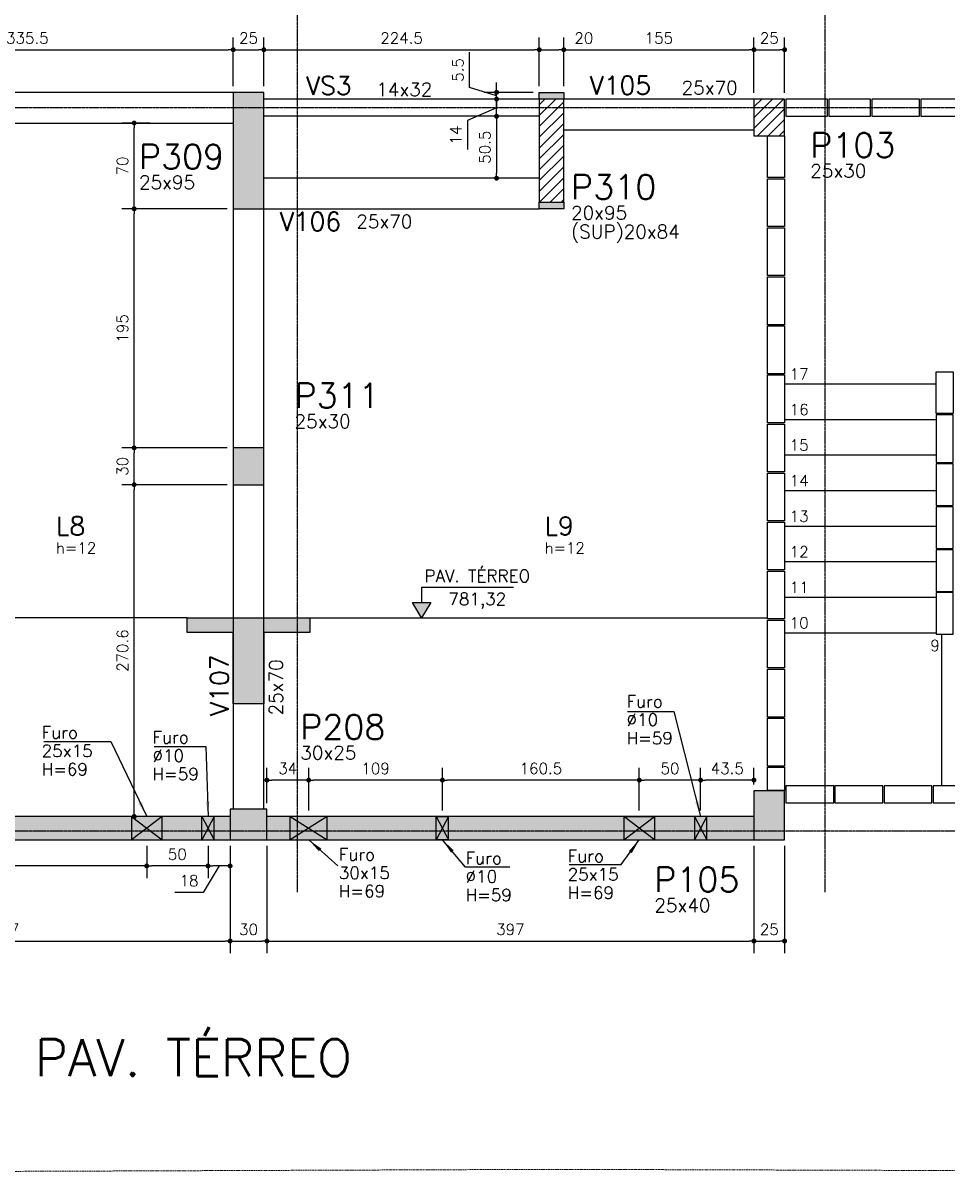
# Model space of a CAD drawing. Extents: x -39962 to 8542, y 35336 to 43602.
# Drawn here: x 1005 to 1758, y 35407 to 36344 of the extents above; entities that cross this region are included whole.
import ezdxf
from ezdxf.enums import TextEntityAlignment as Align

# ---------------------------------------------------------------- set-up
doc = ezdxf.new("R2010")
doc.units = 0
doc.linetypes.add('AXES', pattern=[0.54, 0.3, -0.08, 0.08, -0.08])
doc.linetypes.add('Double dash', pattern=[55, 20, -5, 10, -5, 10, -5])
doc.layers.get('0').update_dxf_attribs({"linetype": 'CONTINUOUS'})
doc.layers.get('Defpoints').update_dxf_attribs({"linetype": 'CONTINUOUS'})
for name, color, linetype in [('241', 2, 'CONTINUOUS'), ('41', 2, 'CONTINUOUS'), ('COTA', 1, 'CONTINUOUS'), ('EIXOS', 1, 'AXES'), ('H2', 252, 'CONTINUOUS'), ('H3', 253, 'CONTINUOUS'), ('H5', 1, 'CONTINUOUS'), ('H7', 1, 'CONTINUOUS'), ('L-D', 2, 'CONTINUOUS'), ('L-N', 4, 'CONTINUOUS'), ('LINHA_FINA', 1, 'CONTINUOUS'), ('LINHA_NIVEL', 210, 'CONTINUOUS'), ('P-D', 2, 'CONTINUOUS'), ('P-M', 5, 'CONTINUOUS'), ('PENA_1', 1, 'CONTINUOUS'), ('PENA_3', 3, 'CONTINUOUS'), ('PIL-N', 4, 'CONTINUOUS'), ('SEC-SOL', 1, 'CONTINUOUS'), ('T1', 2, 'CONTINUOUS'), ('T4', 6, 'CONTINUOUS'), ('TEXTO', 3, 'CONTINUOUS'), ('VIG-D', 2, 'CONTINUOUS'), ('VIG-N', 4, 'CONTINUOUS'), ('VIGA', 3, 'CONTINUOUS')]:
    doc.layers.add(name, color=color, linetype=linetype)
doc.layers.add('TLV-DVI-___-CNT', color=7, linetype='Double dash', lineweight=9)
doc.styles.add('COTA', font='romans.shx')
doc.styles.get("Standard").update_dxf_attribs({"font": 'ROMANS.SHX'})
doc.styles.add('TEXTO', font='romans.shx', dxfattribs={"height": 10})
doc.styles.add('Texto1', font='romans.shx', dxfattribs={"height": 9})
doc.styles.add('Texto4', font='romans.shx', dxfattribs={"height": 30})
doc.dimstyles.new('forma', dxfattribs={"dimscale": 5, "dimtxt": 1.8, "dimasz": 0.8, "dimexe": 2, "dimexo": 1, "dimgap": 1, "dimtad": 1, "dimdec": 1, "dimzin": 9, "dimdsep": 46, "dimtxsty": 'COTA', "dimblk1": 'DOT', "dimblk2": 'DOT', "dimsah": 1, "dimcen": 0, "dimdle": 1, "dimclrd": 256, "dimclre": 256, "dimclrt": 2, "dimadec": 0, "dimazin": 0, "dimtfac": 1, "dimtdec": 0, "dimtmove": 0, "dimatfit": 3, "dimfxl": 1, "dimtolj": 1, "dimtzin": 0, "dimarcsym": 0})
pattern_1 = [(45, (0, 0), (-4.4194174, 4.4194174), [])]

# ---------------------------------------------------------------- blocks, each defined once
blk = doc.blocks.new('Family - ___-2103959-PLANTA INFERIOR 2')
at = {"layer": 'TLV-DVI-___-CNT', "color": 1, "true_color": 0xff0000}
for p, q in [((-42134.3, -10144.7), (-36284.6, -10122.8)), ((-36284.6, -10122.8), (-34522.1, -10128.2)), ((-34522.1, -10128.2), (-32076.9, -10135.7))]:
    blk.add_line(p, q, dxfattribs=at)
blk = doc.blocks.new('A$C8a1ee3b4')
at = {"layer": 'TLV-DVI-___-CNT', "color": 1, "true_color": 0xff0000, "xscale": 0.1, "yscale": 0.1, "zscale": 0.1}
blk.add_blockref('Family - ___-2103959-PLANTA INFERIOR 2', (4865.23, 1037.14), dxfattribs=at)
blk = doc.blocks.new('_Dot')
at = {"color": 0, "linetype": 'ByBlock', "lineweight": -2}
blk.add_line((-0.5, 0), (-1, 0), dxfattribs=at)
at = {"color": 0, "linetype": 'ByBlock', "const_width": 0.5}
blk.add_lwpolyline([(-0.25, 0, 1), (0.25, 0, 1)], format="xyb", close=True, dxfattribs=at)
blk = doc.blocks.new('*D63')
at = {"layer": 'COTA', "lineweight": -2, "transparency": 16777216}
for p, q in [((1171.01, 35967.09), (1085.29, 35967.09)), ((1095.29, 35700.47), (1095.29, 35963.09)), ((1128.92, 35696.47), (1085.29, 35696.47))]:
    blk.add_line(p, q, dxfattribs=at)
at = {"layer": 'Defpoints', "color": 0, "transparency": 16777216}
for p in [(1095.29, 35967.09), (1176.01, 35967.09), (1133.92, 35696.47)]:
    blk.add_point(p, dxfattribs=at)
at = {"layer": 'COTA', "lineweight": -2, "transparency": 16777216, "xscale": 4, "yscale": 4, "zscale": 4}
for p, rotation in [((1095.29, 35967.09), 90), ((1095.29, 35696.47), 270)]:
    blk.add_blockref('_Dot', p, dxfattribs=dict(at, rotation=rotation))
at = {"layer": 'COTA', "color": 2, "transparency": 16777216, "insert": (1085.79, 35831.78), "char_height": 9, "attachment_point": 5, "rotation": 90, "style": 'COTA'}
blk.add_mtext('\\A1;270.6 ', dxfattribs=at)
blk = doc.blocks.new('*D64')
at = {"layer": 'COTA', "lineweight": -2, "transparency": 16777216}
for p, q in [((1171.01, 35997.09), (1085.29, 35997.09)), ((1095.29, 35971.09), (1095.29, 35993.09)), ((1171.01, 35967.09), (1085.29, 35967.09))]:
    blk.add_line(p, q, dxfattribs=at)
at = {"layer": 'Defpoints', "color": 0, "transparency": 16777216}
for p in [(1095.29, 35997.09), (1176.01, 35997.09), (1176.01, 35967.09)]:
    blk.add_point(p, dxfattribs=at)
at = {"layer": 'COTA', "lineweight": -2, "transparency": 16777216, "xscale": 4, "yscale": 4, "zscale": 4}
for p, rotation in [((1095.29, 35997.09), 90), ((1095.29, 35967.09), 270)]:
    blk.add_blockref('_Dot', p, dxfattribs=dict(at, rotation=rotation))
at = {"layer": 'COTA', "color": 2, "transparency": 16777216, "insert": (1085.79, 35982.09), "char_height": 9, "attachment_point": 5, "rotation": 90, "style": 'COTA'}
blk.add_mtext('\\A1;30 ', dxfattribs=at)
blk = doc.blocks.new('*D65')
at = {"layer": 'COTA', "lineweight": -2, "transparency": 16777216}
for p, q in [((1171.01, 36192.09), (1085.29, 36192.09)), ((1095.29, 36001.09), (1095.29, 36188.09)), ((1171.01, 35997.09), (1085.29, 35997.09))]:
    blk.add_line(p, q, dxfattribs=at)
at = {"layer": 'Defpoints', "color": 0, "transparency": 16777216}
for p in [(1095.29, 36192.09), (1176.01, 36192.09), (1176.01, 35997.09)]:
    blk.add_point(p, dxfattribs=at)
at = {"layer": 'COTA', "lineweight": -2, "transparency": 16777216, "xscale": 4, "yscale": 4, "zscale": 4}
for p, rotation in [((1095.29, 36192.09), 90), ((1095.29, 35997.09), 270)]:
    blk.add_blockref('_Dot', p, dxfattribs=dict(at, rotation=rotation))
at = {"layer": 'COTA', "color": 2, "transparency": 16777216, "insert": (1085.79, 36094.59), "char_height": 9, "attachment_point": 5, "rotation": 90, "style": 'COTA'}
blk.add_mtext('\\A1;195 ', dxfattribs=at)
blk = doc.blocks.new('*D66')
at = {"layer": 'COTA', "lineweight": -2, "transparency": 16777216}
for p, q in [((1107.98, 36262.09), (1085.29, 36262.09)), ((1095.29, 36196.09), (1095.29, 36258.09)), ((1171.01, 36192.09), (1085.29, 36192.09))]:
    blk.add_line(p, q, dxfattribs=at)
at = {"layer": 'Defpoints', "color": 0, "transparency": 16777216}
for p in [(1095.29, 36262.09), (1112.98, 36262.09), (1176.01, 36192.09)]:
    blk.add_point(p, dxfattribs=at)
at = {"layer": 'COTA', "lineweight": -2, "transparency": 16777216, "xscale": 4, "yscale": 4, "zscale": 4}
for p, rotation in [((1095.29, 36262.09), 90), ((1095.29, 36192.09), 270)]:
    blk.add_blockref('_Dot', p, dxfattribs=dict(at, rotation=rotation))
at = {"layer": 'COTA', "color": 2, "transparency": 16777216, "insert": (1085.79, 36227.09), "char_height": 9, "attachment_point": 5, "rotation": 90, "style": 'COTA'}
blk.add_mtext('\\A1;70 ', dxfattribs=at)
blk = doc.blocks.new('*D67')
at = {"layer": 'COTA', "lineweight": -2, "transparency": 16777216}
for p, q in [((840.51, 36322.11), (840.51, 36331.85)), ((1176.01, 36292.09), (1176.01, 36331.85)), ((844.51, 36321.85), (1172.01, 36321.85))]:
    blk.add_line(p, q, dxfattribs=at)
at = {"layer": 'Defpoints', "color": 0, "transparency": 16777216}
for p in [(840.51, 36317.11), (1176.01, 36321.85), (1176.01, 36287.09)]:
    blk.add_point(p, dxfattribs=at)
at = {"layer": 'COTA', "lineweight": -2, "transparency": 16777216, "xscale": 4, "yscale": 4, "zscale": 4, "rotation": 180}
blk.add_blockref('_Dot', (840.51, 36321.85), dxfattribs=at)
at = {"layer": 'COTA', "lineweight": -2, "transparency": 16777216, "xscale": 4, "yscale": 4, "zscale": 4}
blk.add_blockref('_Dot', (1176.01, 36321.85), dxfattribs=at)
at = {"layer": 'COTA', "color": 2, "transparency": 16777216, "insert": (1008.26, 36331.35), "char_height": 9, "attachment_point": 5, "style": 'COTA'}
blk.add_mtext('\\A1;335.5 ', dxfattribs=at)
blk = doc.blocks.new('*D68')
at = {"layer": 'COTA', "lineweight": -2, "transparency": 16777216}
for p, q in [((1176.01, 36292.09), (1176.01, 36331.85)), ((1201.01, 36292.09), (1201.01, 36331.85)), ((1180.01, 36321.85), (1197.01, 36321.85))]:
    blk.add_line(p, q, dxfattribs=at)
at = {"layer": 'Defpoints', "color": 0, "transparency": 16777216}
for p in [(1201.01, 36321.85), (1176.01, 36287.09), (1201.01, 36287.09)]:
    blk.add_point(p, dxfattribs=at)
at = {"layer": 'COTA', "lineweight": -2, "transparency": 16777216, "xscale": 4, "yscale": 4, "zscale": 4, "rotation": 180}
blk.add_blockref('_Dot', (1176.01, 36321.85), dxfattribs=at)
at = {"layer": 'COTA', "lineweight": -2, "transparency": 16777216, "xscale": 4, "yscale": 4, "zscale": 4}
blk.add_blockref('_Dot', (1201.01, 36321.85), dxfattribs=at)
at = {"layer": 'COTA', "color": 2, "transparency": 16777216, "insert": (1188.51, 36331.35), "char_height": 9, "attachment_point": 5, "style": 'COTA'}
blk.add_mtext('\\A1;25 ', dxfattribs=at)
blk = doc.blocks.new('*D69')
at = {"layer": 'COTA', "lineweight": -2, "transparency": 16777216}
for p, q in [((1201.01, 36292.09), (1201.01, 36331.85)), ((1425.51, 36292.1), (1425.51, 36331.85)), ((1205.01, 36321.85), (1421.51, 36321.85))]:
    blk.add_line(p, q, dxfattribs=at)
at = {"layer": 'Defpoints', "color": 0, "transparency": 16777216}
for p in [(1425.51, 36321.85), (1201.01, 36287.09), (1425.51, 36287.1)]:
    blk.add_point(p, dxfattribs=at)
at = {"layer": 'COTA', "lineweight": -2, "transparency": 16777216, "xscale": 4, "yscale": 4, "zscale": 4, "rotation": 180}
blk.add_blockref('_Dot', (1201.01, 36321.85), dxfattribs=at)
at = {"layer": 'COTA', "lineweight": -2, "transparency": 16777216, "xscale": 4, "yscale": 4, "zscale": 4}
blk.add_blockref('_Dot', (1425.51, 36321.85), dxfattribs=at)
at = {"layer": 'COTA', "color": 2, "transparency": 16777216, "insert": (1313.26, 36331.35), "char_height": 9, "attachment_point": 5, "style": 'COTA'}
blk.add_mtext('\\A1;224.5 ', dxfattribs=at)
blk = doc.blocks.new('*D102')
at = {"layer": 'COTA', "lineweight": -2, "transparency": 16777216}
for p, q in [((806.51, 35672.47), (806.51, 35584.89)), ((1173.51, 35672.47), (1173.51, 35584.89)), ((810.51, 35594.89), (1169.51, 35594.89))]:
    blk.add_line(p, q, dxfattribs=at)
at = {"layer": 'Defpoints', "color": 0, "transparency": 16777216}
for p in [(806.51, 35677.47), (1173.51, 35677.47), (1173.51, 35594.89)]:
    blk.add_point(p, dxfattribs=at)
at = {"layer": 'COTA', "lineweight": -2, "transparency": 16777216, "xscale": 4, "yscale": 4, "zscale": 4, "rotation": 180}
blk.add_blockref('_Dot', (806.51, 35594.89), dxfattribs=at)
at = {"layer": 'COTA', "lineweight": -2, "transparency": 16777216, "xscale": 4, "yscale": 4, "zscale": 4}
blk.add_blockref('_Dot', (1173.51, 35594.89), dxfattribs=at)
at = {"layer": 'COTA', "color": 2, "transparency": 16777216, "insert": (990.01, 35604.39), "char_height": 9, "attachment_point": 5, "style": 'COTA'}
blk.add_mtext('\\A1;367 ', dxfattribs=at)
blk = doc.blocks.new('*D103')
at = {"layer": 'COTA', "lineweight": -2, "transparency": 16777216}
for p, q in [((1173.51, 35672.47), (1173.51, 35584.89)), ((1203.51, 35672.47), (1203.51, 35584.89)), ((1177.51, 35594.89), (1199.51, 35594.89))]:
    blk.add_line(p, q, dxfattribs=at)
at = {"layer": 'Defpoints', "color": 0, "transparency": 16777216}
for p in [(1173.51, 35677.47), (1203.51, 35677.47), (1203.51, 35594.89)]:
    blk.add_point(p, dxfattribs=at)
at = {"layer": 'COTA', "lineweight": -2, "transparency": 16777216, "xscale": 4, "yscale": 4, "zscale": 4, "rotation": 180}
blk.add_blockref('_Dot', (1173.51, 35594.89), dxfattribs=at)
at = {"layer": 'COTA', "lineweight": -2, "transparency": 16777216, "xscale": 4, "yscale": 4, "zscale": 4}
blk.add_blockref('_Dot', (1203.51, 35594.89), dxfattribs=at)
at = {"layer": 'COTA', "color": 2, "transparency": 16777216, "insert": (1188.51, 35604.39), "char_height": 9, "attachment_point": 5, "style": 'COTA'}
blk.add_mtext('\\A1;30 ', dxfattribs=at)
blk = doc.blocks.new('*D104')
at = {"layer": 'COTA', "lineweight": -2, "transparency": 16777216}
for p, q in [((1203.51, 35672.47), (1203.51, 35584.89)), ((1600.51, 35672.47), (1600.51, 35584.89)), ((1207.51, 35594.89), (1596.51, 35594.89))]:
    blk.add_line(p, q, dxfattribs=at)
at = {"layer": 'Defpoints', "color": 0, "transparency": 16777216}
for p in [(1203.51, 35677.47), (1600.51, 35677.47), (1600.51, 35594.89)]:
    blk.add_point(p, dxfattribs=at)
at = {"layer": 'COTA', "lineweight": -2, "transparency": 16777216, "xscale": 4, "yscale": 4, "zscale": 4, "rotation": 180}
blk.add_blockref('_Dot', (1203.51, 35594.89), dxfattribs=at)
at = {"layer": 'COTA', "lineweight": -2, "transparency": 16777216, "xscale": 4, "yscale": 4, "zscale": 4}
blk.add_blockref('_Dot', (1600.51, 35594.89), dxfattribs=at)
at = {"layer": 'COTA', "color": 2, "transparency": 16777216, "insert": (1402.01, 35604.39), "char_height": 9, "attachment_point": 5, "style": 'COTA'}
blk.add_mtext('\\A1;397 ', dxfattribs=at)
blk = doc.blocks.new('*D105')
at = {"layer": 'COTA', "lineweight": -2, "transparency": 16777216}
for p, q in [((1600.51, 35672.47), (1600.51, 35584.89)), ((1625.51, 35672.47), (1625.51, 35584.89)), ((1604.51, 35594.89), (1621.51, 35594.89))]:
    blk.add_line(p, q, dxfattribs=at)
at = {"layer": 'Defpoints', "color": 0, "transparency": 16777216}
for p in [(1600.51, 35677.47), (1625.51, 35677.47), (1625.51, 35594.89)]:
    blk.add_point(p, dxfattribs=at)
at = {"layer": 'COTA', "lineweight": -2, "transparency": 16777216, "xscale": 4, "yscale": 4, "zscale": 4, "rotation": 180}
blk.add_blockref('_Dot', (1600.51, 35594.89), dxfattribs=at)
at = {"layer": 'COTA', "lineweight": -2, "transparency": 16777216, "xscale": 4, "yscale": 4, "zscale": 4}
blk.add_blockref('_Dot', (1625.51, 35594.89), dxfattribs=at)
at = {"layer": 'COTA', "color": 2, "transparency": 16777216, "insert": (1613.01, 35604.39), "char_height": 9, "attachment_point": 5, "style": 'COTA'}
blk.add_mtext('\\A1;25 ', dxfattribs=at)
blk = doc.blocks.new('elevação_d')
at = {"layer": 'LINHA_FINA', "linetype": 'Continuous'}
blk.add_hatch(color=256, dxfattribs=at).paths.add_polyline_path([(0, 0), (1.5, 2.5), (-1.5, 2.5)])
at = {"layer": 'LINHA_FINA'}
for p, q in [((0, 5), (0, 2.5)), ((0, 5), (15, 5)), ((0, 0), (-1.5, 2.5)), ((-1.5, 2.5), (1.5, 2.5)), ((1.5, 2.5), (0, 0))]:
    blk.add_line(p, q, dxfattribs=at)
at = {"layer": 'TEXTO', "linetype": 'Continuous', "style": 'TEXTO'}
for p in [(9.07, 5.25), (9.07, 1.5)]:
    blk.add_attdef('XXXX.XX', text='', height=2, dxfattribs=at).set_placement(p, align=Align.BOTTOM_CENTER)
blk = doc.blocks.new('*D151')
at = {"layer": 'COTA', "lineweight": -2, "transparency": 16777216}
for p, q in [((1425.51, 36292.1), (1425.51, 36331.85)), ((1445.51, 36292.1), (1445.51, 36331.85)), ((1429.51, 36321.85), (1441.51, 36321.85)), ((1445.51, 36321.85), (1474.09, 36321.85))]:
    blk.add_line(p, q, dxfattribs=at)
at = {"layer": 'Defpoints', "color": 0, "transparency": 16777216}
for p in [(1445.51, 36321.85), (1425.51, 36287.1), (1445.51, 36287.1)]:
    blk.add_point(p, dxfattribs=at)
at = {"layer": 'COTA', "lineweight": -2, "transparency": 16777216, "xscale": 4, "yscale": 4, "zscale": 4, "rotation": 180}
blk.add_blockref('_Dot', (1425.51, 36321.85), dxfattribs=at)
at = {"layer": 'COTA', "lineweight": -2, "transparency": 16777216, "xscale": 4, "yscale": 4, "zscale": 4}
blk.add_blockref('_Dot', (1445.51, 36321.85), dxfattribs=at)
at = {"layer": 'COTA', "color": 2, "transparency": 16777216, "insert": (1461.8, 36331.35), "char_height": 9, "attachment_point": 5, "style": 'COTA'}
blk.add_mtext('\\A1;20 ', dxfattribs=at)
blk = doc.blocks.new('*D152')
at = {"layer": 'COTA', "lineweight": -2, "transparency": 16777216}
for p, q in [((1445.51, 36292.1), (1445.51, 36331.85)), ((1600.51, 36286.59), (1600.51, 36331.85)), ((1449.51, 36321.85), (1596.51, 36321.85))]:
    blk.add_line(p, q, dxfattribs=at)
at = {"layer": 'Defpoints', "color": 0, "transparency": 16777216}
for p in [(1600.51, 36321.85), (1445.51, 36287.1), (1600.51, 36281.59)]:
    blk.add_point(p, dxfattribs=at)
at = {"layer": 'COTA', "lineweight": -2, "transparency": 16777216, "xscale": 4, "yscale": 4, "zscale": 4, "rotation": 180}
blk.add_blockref('_Dot', (1445.51, 36321.85), dxfattribs=at)
at = {"layer": 'COTA', "lineweight": -2, "transparency": 16777216, "xscale": 4, "yscale": 4, "zscale": 4}
blk.add_blockref('_Dot', (1600.51, 36321.85), dxfattribs=at)
at = {"layer": 'COTA', "color": 2, "transparency": 16777216, "insert": (1523.01, 36331.35), "char_height": 9, "attachment_point": 5, "style": 'COTA'}
blk.add_mtext('\\A1;155 ', dxfattribs=at)
blk = doc.blocks.new('*D153')
at = {"layer": 'COTA', "lineweight": -2, "transparency": 16777216}
for p, q in [((1600.51, 36286.59), (1600.51, 36331.85)), ((1625.51, 36286.59), (1625.51, 36331.85)), ((1604.51, 36321.85), (1621.51, 36321.85))]:
    blk.add_line(p, q, dxfattribs=at)
at = {"layer": 'Defpoints', "color": 0, "transparency": 16777216}
for p in [(1625.51, 36321.85), (1600.51, 36281.59), (1625.51, 36281.59)]:
    blk.add_point(p, dxfattribs=at)
at = {"layer": 'COTA', "lineweight": -2, "transparency": 16777216, "xscale": 4, "yscale": 4, "zscale": 4, "rotation": 180}
blk.add_blockref('_Dot', (1600.51, 36321.85), dxfattribs=at)
at = {"layer": 'COTA', "lineweight": -2, "transparency": 16777216, "xscale": 4, "yscale": 4, "zscale": 4}
blk.add_blockref('_Dot', (1625.51, 36321.85), dxfattribs=at)
at = {"layer": 'COTA', "color": 2, "transparency": 16777216, "insert": (1613.01, 36331.35), "char_height": 9, "attachment_point": 5, "style": 'COTA'}
blk.add_mtext('\\A1;25 ', dxfattribs=at)
blk = doc.blocks.new('*D154')
at = {"layer": 'COTA', "lineweight": -2, "transparency": 16777216}
for p, q in [((1420.51, 36267.59), (1380.73, 36267.59)), ((1390.73, 36263.59), (1390.73, 36221.09)), ((1407.09, 36217.09), (1380.73, 36217.09))]:
    blk.add_line(p, q, dxfattribs=at)
at = {"layer": 'Defpoints', "color": 0, "transparency": 16777216}
for p in [(1425.51, 36267.59), (1390.73, 36217.09), (1412.09, 36217.09)]:
    blk.add_point(p, dxfattribs=at)
at = {"layer": 'COTA', "lineweight": -2, "transparency": 16777216, "xscale": 4, "yscale": 4, "zscale": 4}
for p, rotation in [((1390.73, 36267.59), 90), ((1390.73, 36217.09), 270)]:
    blk.add_blockref('_Dot', p, dxfattribs=dict(at, rotation=rotation))
at = {"layer": 'COTA', "color": 2, "transparency": 16777216, "insert": (1381.23, 36242.34), "char_height": 9, "attachment_point": 5, "rotation": 90, "style": 'COTA'}
blk.add_mtext('\\A1;50.5 ', dxfattribs=at)
blk = doc.blocks.new('*D157')
at = {"layer": 'COTA', "lineweight": -2, "transparency": 16777216}
for p, q in [((1390.73, 36285.59), (1390.73, 36289.59)), ((1400.32, 36281.59), (1380.73, 36281.59)), ((1390.73, 36267.59), (1390.73, 36281.59)), ((1390.73, 36267.59), (1390.73, 36281.59)), ((1390.73, 36274.59), (1366.99, 36264.08)), ((1366.99, 36264.08), (1366.99, 36240.36)), ((1420.51, 36267.59), (1380.73, 36267.59)), ((1390.73, 36263.59), (1390.73, 36259.59))]:
    blk.add_line(p, q, dxfattribs=at)
at = {"layer": 'Defpoints', "color": 0, "transparency": 16777216}
for p in [(1390.73, 36281.59), (1405.32, 36281.59), (1425.51, 36267.59)]:
    blk.add_point(p, dxfattribs=at)
at = {"layer": 'COTA', "lineweight": -2, "transparency": 16777216, "xscale": 4, "yscale": 4, "zscale": 4}
for p, rotation in [((1390.73, 36281.59), 270), ((1390.73, 36267.59), 90)]:
    blk.add_blockref('_Dot', p, dxfattribs=dict(at, rotation=rotation))
at = {"layer": 'COTA', "color": 2, "transparency": 16777216, "insert": (1357.49, 36252.22), "char_height": 9, "attachment_point": 5, "rotation": 90, "style": 'COTA'}
blk.add_mtext('\\A1;14 ', dxfattribs=at)
blk = doc.blocks.new('*D158')
at = {"layer": 'COTA', "lineweight": -2, "transparency": 16777216}
for p, q in [((1368.73, 36290.95), (1368.73, 36319.8)), ((1390.73, 36284.35), (1368.73, 36290.95)), ((1390.73, 36291.1), (1390.73, 36295.1)), ((1420.51, 36287.1), (1380.73, 36287.1)), ((1400.32, 36281.59), (1380.73, 36281.59)), ((1390.73, 36281.59), (1390.73, 36287.1)), ((1390.73, 36281.59), (1390.73, 36287.1)), ((1390.73, 36277.59), (1390.73, 36273.59))]:
    blk.add_line(p, q, dxfattribs=at)
at = {"layer": 'Defpoints', "color": 0, "transparency": 16777216}
for p in [(1390.73, 36287.1), (1405.32, 36281.59), (1425.51, 36287.1)]:
    blk.add_point(p, dxfattribs=at)
at = {"layer": 'COTA', "lineweight": -2, "transparency": 16777216, "xscale": 4, "yscale": 4, "zscale": 4}
for p, rotation in [((1390.73, 36287.1), 270), ((1390.73, 36281.59), 90)]:
    blk.add_blockref('_Dot', p, dxfattribs=dict(at, rotation=rotation))
at = {"layer": 'COTA', "color": 2, "transparency": 16777216, "insert": (1359.23, 36305.37), "char_height": 9, "attachment_point": 5, "rotation": 90, "style": 'COTA'}
blk.add_mtext('\\A1;5.5 ', dxfattribs=at)
blk = doc.blocks.new('ss')
at = {"layer": 'LINHA_FINA'}
blk.add_solid([(0, 0), (-2.5, -0.29), (-2.5, 0.3)], dxfattribs=at)
blk = doc.blocks.new('*D209')
at = {"layer": 'COTA', "lineweight": -2, "transparency": 16777216}
for p, q in [((1557.03, 35701.47), (1557.03, 35736.13)), ((1600.51, 35722.47), (1600.51, 35736.13)), ((1596.51, 35726.13), (1561.03, 35726.13))]:
    blk.add_line(p, q, dxfattribs=at)
at = {"layer": 'Defpoints', "color": 0, "transparency": 16777216}
for p in [(1557.03, 35726.13), (1600.51, 35717.47), (1557.03, 35696.47)]:
    blk.add_point(p, dxfattribs=at)
at = {"layer": 'COTA', "lineweight": -2, "transparency": 16777216, "xscale": 4, "yscale": 4, "zscale": 4, "rotation": 180}
blk.add_blockref('_Dot', (1557.03, 35726.13), dxfattribs=at)
at = {"layer": 'COTA', "lineweight": -2, "transparency": 16777216, "xscale": 4, "yscale": 4, "zscale": 4}
blk.add_blockref('_Dot', (1600.51, 35726.13), dxfattribs=at)
at = {"layer": 'COTA', "color": 2, "transparency": 16777216, "insert": (1578.77, 35735.63), "char_height": 9, "attachment_point": 5, "style": 'COTA'}
blk.add_mtext('\\A1;43.5 ', dxfattribs=at)
blk = doc.blocks.new('*D210')
at = {"layer": 'COTA', "lineweight": -2, "transparency": 16777216}
for p, q in [((1507.06, 35701.47), (1507.06, 35736.13)), ((1557.03, 35701.47), (1557.03, 35736.13)), ((1553.03, 35726.13), (1511.06, 35726.13))]:
    blk.add_line(p, q, dxfattribs=at)
at = {"layer": 'Defpoints', "color": 0, "transparency": 16777216}
for p in [(1507.06, 35726.13), (1507.06, 35696.47), (1557.03, 35696.47)]:
    blk.add_point(p, dxfattribs=at)
at = {"layer": 'COTA', "lineweight": -2, "transparency": 16777216, "xscale": 4, "yscale": 4, "zscale": 4, "rotation": 180}
blk.add_blockref('_Dot', (1507.06, 35726.13), dxfattribs=at)
at = {"layer": 'COTA', "lineweight": -2, "transparency": 16777216, "xscale": 4, "yscale": 4, "zscale": 4}
blk.add_blockref('_Dot', (1557.03, 35726.13), dxfattribs=at)
at = {"layer": 'COTA', "color": 2, "transparency": 16777216, "insert": (1532.04, 35735.63), "char_height": 9, "attachment_point": 5, "style": 'COTA'}
blk.add_mtext('\\A1;50 ', dxfattribs=at)
blk = doc.blocks.new('*D211')
at = {"layer": 'COTA', "lineweight": -2, "transparency": 16777216}
for p, q in [((1346.56, 35701.47), (1346.56, 35736.13)), ((1507.06, 35701.47), (1507.06, 35736.13)), ((1503.06, 35726.13), (1350.56, 35726.13))]:
    blk.add_line(p, q, dxfattribs=at)
at = {"layer": 'Defpoints', "color": 0, "transparency": 16777216}
for p in [(1346.56, 35726.13), (1346.56, 35696.47, 0), (1507.06, 35696.47)]:
    blk.add_point(p, dxfattribs=at)
at = {"layer": 'COTA', "lineweight": -2, "transparency": 16777216, "xscale": 4, "yscale": 4, "zscale": 4, "rotation": 180}
blk.add_blockref('_Dot', (1346.56, 35726.13), dxfattribs=at)
at = {"layer": 'COTA', "lineweight": -2, "transparency": 16777216, "xscale": 4, "yscale": 4, "zscale": 4}
blk.add_blockref('_Dot', (1507.06, 35726.13), dxfattribs=at)
at = {"layer": 'COTA', "color": 2, "transparency": 16777216, "insert": (1426.81, 35735.63), "char_height": 9, "attachment_point": 5, "style": 'COTA'}
blk.add_mtext('\\A1;160.5 ', dxfattribs=at)
blk = doc.blocks.new('*D212')
at = {"layer": 'COTA', "lineweight": -2, "transparency": 16777216}
for p, q in [((1237.56, 35701.47), (1237.56, 35736.13)), ((1346.56, 35701.47), (1346.56, 35736.13)), ((1342.56, 35726.13), (1241.56, 35726.13))]:
    blk.add_line(p, q, dxfattribs=at)
at = {"layer": 'Defpoints', "color": 0, "transparency": 16777216}
for p in [(1237.56, 35726.13), (1237.56, 35696.47), (1346.56, 35696.47, 0)]:
    blk.add_point(p, dxfattribs=at)
at = {"layer": 'COTA', "lineweight": -2, "transparency": 16777216, "xscale": 4, "yscale": 4, "zscale": 4, "rotation": 180}
blk.add_blockref('_Dot', (1237.56, 35726.13), dxfattribs=at)
at = {"layer": 'COTA', "lineweight": -2, "transparency": 16777216, "xscale": 4, "yscale": 4, "zscale": 4}
blk.add_blockref('_Dot', (1346.56, 35726.13), dxfattribs=at)
at = {"layer": 'COTA', "color": 2, "transparency": 16777216, "insert": (1292.06, 35735.63), "char_height": 9, "attachment_point": 5, "style": 'COTA'}
blk.add_mtext('\\A1;109 ', dxfattribs=at)
blk = doc.blocks.new('*D213')
at = {"layer": 'COTA', "lineweight": -2, "transparency": 16777216}
for p, q in [((1203.51, 35707.47), (1203.51, 35736.13)), ((1237.56, 35701.47), (1237.56, 35736.13)), ((1233.56, 35726.13), (1207.51, 35726.13))]:
    blk.add_line(p, q, dxfattribs=at)
at = {"layer": 'Defpoints', "color": 0, "transparency": 16777216}
for p in [(1203.51, 35726.13), (1203.51, 35702.47), (1237.56, 35696.47)]:
    blk.add_point(p, dxfattribs=at)
at = {"layer": 'COTA', "lineweight": -2, "transparency": 16777216, "xscale": 4, "yscale": 4, "zscale": 4, "rotation": 180}
blk.add_blockref('_Dot', (1203.51, 35726.13), dxfattribs=at)
at = {"layer": 'COTA', "lineweight": -2, "transparency": 16777216, "xscale": 4, "yscale": 4, "zscale": 4}
blk.add_blockref('_Dot', (1237.56, 35726.13), dxfattribs=at)
at = {"layer": 'COTA', "color": 2, "transparency": 16777216, "insert": (1220.54, 35735.63), "char_height": 9, "attachment_point": 5, "style": 'COTA'}
blk.add_mtext('\\A1;34 ', dxfattribs=at)
blk = doc.blocks.new('*D214')
at = {"layer": 'COTA', "lineweight": -2, "transparency": 16777216}
for p, q in [((1155.51, 35672.47), (1155.51, 35646.14)), ((1173.51, 35672.47), (1173.51, 35646.14)), ((1164.51, 35656.14), (1151.63, 35634.59)), ((1169.51, 35656.14), (1159.51, 35656.14)), ((1151.63, 35634.59), (1128.34, 35634.59))]:
    blk.add_line(p, q, dxfattribs=at)
at = {"layer": 'Defpoints', "color": 0, "transparency": 16777216}
for p in [(1155.51, 35677.47), (1173.51, 35677.47), (1155.51, 35656.14)]:
    blk.add_point(p, dxfattribs=at)
at = {"layer": 'COTA', "lineweight": -2, "transparency": 16777216, "xscale": 4, "yscale": 4, "zscale": 4, "rotation": 180}
blk.add_blockref('_Dot', (1155.51, 35656.14), dxfattribs=at)
at = {"layer": 'COTA', "lineweight": -2, "transparency": 16777216, "xscale": 4, "yscale": 4, "zscale": 4}
blk.add_blockref('_Dot', (1173.51, 35656.14), dxfattribs=at)
at = {"layer": 'COTA', "color": 2, "transparency": 16777216, "insert": (1139.98, 35644.09), "char_height": 9, "attachment_point": 5, "style": 'COTA'}
blk.add_mtext('\\A1;18 ', dxfattribs=at)
blk = doc.blocks.new('*D215')
at = {"layer": 'COTA', "lineweight": -2, "transparency": 16777216}
for p, q in [((1105.51, 35672.47), (1105.51, 35646.14)), ((1155.51, 35672.47), (1155.51, 35646.14)), ((1151.51, 35656.14), (1109.51, 35656.14))]:
    blk.add_line(p, q, dxfattribs=at)
at = {"layer": 'Defpoints', "color": 0, "transparency": 16777216}
for p in [(1105.51, 35677.47), (1155.51, 35677.47), (1105.51, 35656.14)]:
    blk.add_point(p, dxfattribs=at)
at = {"layer": 'COTA', "lineweight": -2, "transparency": 16777216, "xscale": 4, "yscale": 4, "zscale": 4, "rotation": 180}
blk.add_blockref('_Dot', (1105.51, 35656.14), dxfattribs=at)
at = {"layer": 'COTA', "lineweight": -2, "transparency": 16777216, "xscale": 4, "yscale": 4, "zscale": 4}
blk.add_blockref('_Dot', (1155.51, 35656.14), dxfattribs=at)
at = {"layer": 'COTA', "color": 2, "transparency": 16777216, "insert": (1130.51, 35665.64), "char_height": 9, "attachment_point": 5, "style": 'COTA'}
blk.add_mtext('\\A1;50 ', dxfattribs=at)
blk = doc.blocks.new('*D216')
at = {"layer": 'COTA', "lineweight": -2, "transparency": 16777216}
for p, q in [((806.51, 35672.47), (806.51, 35646.14)), ((1105.51, 35672.47), (1105.51, 35646.14)), ((1101.51, 35656.14), (810.51, 35656.14))]:
    blk.add_line(p, q, dxfattribs=at)
at = {"layer": 'Defpoints', "color": 0, "transparency": 16777216}
for p in [(806.51, 35677.47), (1105.51, 35677.47), (806.51, 35656.14)]:
    blk.add_point(p, dxfattribs=at)
at = {"layer": 'COTA', "lineweight": -2, "transparency": 16777216, "xscale": 4, "yscale": 4, "zscale": 4, "rotation": 180}
blk.add_blockref('_Dot', (806.51, 35656.14), dxfattribs=at)
at = {"layer": 'COTA', "lineweight": -2, "transparency": 16777216, "xscale": 4, "yscale": 4, "zscale": 4}
blk.add_blockref('_Dot', (1105.51, 35656.14), dxfattribs=at)
at = {"layer": 'COTA', "color": 2, "transparency": 16777216, "insert": (956.01, 35665.64), "char_height": 9, "attachment_point": 5, "style": 'COTA'}
blk.add_mtext('\\A1;299 ', dxfattribs=at)

msp = doc.modelspace()

# ---------------------------------------------------------------- hatches: boundary and pattern name
at = {"layer": 'H2'}
for points in [[(1176.01, 36192.09), (1201.01, 36192.09), (1201.01, 36287.09), (1176.01, 36287.09)], [(1445.51, 36287.09), (1425.51, 36287.09), (1425.51, 36281.6), (1445.51, 36281.6)], [(1445.51, 36197.6), (1425.51, 36197.6), (1425.51, 36192.09), (1445.51, 36192.09)], [(1176.01, 35967.09), (1201.01, 35967.09), (1201.01, 35997.09), (1176.01, 35997.09)], [(1600.51, 35677.47), (1625.51, 35677.47), (1625.51, 35717.47), (1600.51, 35717.47)], [(1173.51, 35677.47), (1203.51, 35677.47), (1203.51, 35702.47), (1173.51, 35702.47)]]:
    msp.add_hatch(color=256, dxfattribs=at).paths.add_polyline_path(points)
at = {"layer": 'H3'}
for points in [[(1173.51, 35677.47), (1173.51, 35696.47), (806.51, 35696.47), (806.51, 35677.47)], [(1600.51, 35677.47), (1600.51, 35696.47), (1203.51, 35696.47), (1203.51, 35677.47)]]:
    msp.add_hatch(color=256, dxfattribs=at).paths.add_polyline_path(points)
at = {"layer": 'H5'}
h = msp.add_hatch(dxfattribs=at)
h.set_pattern_fill('ANSI31', color=256, scale=50, style=0)
h.set_pattern_definition(pattern_1)
h.paths.add_polyline_path([(1425.51, 36197.6), (1445.51, 36197.6), (1445.51, 36281.6), (1425.51, 36281.6)])
h = msp.add_hatch(dxfattribs=at)
h.set_pattern_fill('ANSI31', color=256, scale=50, style=0)
h.set_pattern_definition(pattern_1)
h.paths.add_polyline_path([(1600.51, 36251.59), (1625.51, 36251.59), (1625.51, 36281.59), (1600.51, 36281.59)])
at = {"layer": 'H7'}
msp.add_hatch(color=256, dxfattribs=at).paths.add_polyline_path([(1176.01, 35858.44), (1238.51, 35858.44), (1238.51, 35846.44), (1201.01, 35846.44), (1201.01, 35788.44), (1176.01, 35788.44), (1176.01, 35846.44), (1138.51, 35846.44), (1138.51, 35858.44)])

# ---------------------------------------------------------------- linework, layer by layer
for points in [[(1660.51, 36281.59), (1626.51, 36281.59), (1626.51, 36267.59), (1660.51, 36267.59), (1660.51, 36281.59)], [(1695.51, 36281.59), (1661.51, 36281.59), (1661.51, 36267.59), (1695.51, 36267.59), (1695.51, 36281.59)], [(1696.51, 36267.59), (1735.51, 36267.59), (1735.51, 36281.59), (1696.51, 36281.59), (1696.51, 36267.59)], [(1736.51, 36267.59), (1775.51, 36267.59), (1775.51, 36281.59), (1736.51, 36281.59), (1736.51, 36267.59)], [(1611.51, 36217.59), (1611.51, 36251.59), (1625.51, 36251.59), (1625.51, 36217.59), (1611.51, 36217.59)], [(1611.51, 36177.59), (1611.51, 36216.59), (1625.51, 36216.59), (1625.51, 36177.59), (1611.51, 36177.59)], [(1611.51, 36137.59), (1611.51, 36176.59), (1625.51, 36176.59), (1625.51, 36137.59), (1611.51, 36137.59)], [(1611.51, 36097.59), (1611.51, 36136.59), (1625.51, 36136.59), (1625.51, 36097.59), (1611.51, 36097.59)], [(1611.51, 36057.59), (1611.51, 36096.59), (1625.51, 36096.59), (1625.51, 36057.59), (1611.51, 36057.59)], [(1611.51, 36017.59), (1611.51, 36056.59), (1625.51, 36056.59), (1625.51, 36017.59), (1611.51, 36017.59)], [(1763.01, 36059.09), (1763.01, 36025.09), (1749.01, 36025.09), (1749.01, 36059.09), (1763.01, 36059.09)], [(1611.51, 35977.59), (1611.51, 36016.59), (1625.51, 36016.59), (1625.51, 35977.59), (1611.51, 35977.59)], [(1763.01, 35985.09), (1763.01, 36024.09), (1749.01, 36024.09), (1749.01, 35985.09), (1763.01, 35985.09)], [(1763.01, 35950.09), (1763.01, 35984.09), (1749.01, 35984.09), (1749.01, 35950.09), (1763.01, 35950.09)], [(1611.51, 35937.59), (1611.51, 35976.59), (1625.51, 35976.59), (1625.51, 35937.59), (1611.51, 35937.59)], [(1763.01, 35915.09), (1763.01, 35949.09), (1749.01, 35949.09), (1749.01, 35915.09), (1763.01, 35915.09)], [(1611.51, 35897.59), (1611.51, 35936.59), (1625.51, 35936.59), (1625.51, 35897.59), (1611.51, 35897.59)], [(1763.01, 35880.09), (1763.01, 35914.09), (1749.01, 35914.09), (1749.01, 35880.09), (1763.01, 35880.09)], [(1611.51, 35857.59), (1611.51, 35896.59), (1625.51, 35896.59), (1625.51, 35857.59), (1611.51, 35857.59)], [(1763.01, 35845.09), (1763.01, 35879.09), (1749.01, 35879.09), (1749.01, 35845.09), (1763.01, 35845.09)], [(1611.51, 35817.59), (1611.51, 35856.59), (1625.51, 35856.59), (1625.51, 35817.59), (1611.51, 35817.59)], [(1611.51, 35777.59), (1611.51, 35816.59), (1625.51, 35816.59), (1625.51, 35777.59), (1611.51, 35777.59)], [(1611.51, 35737.59), (1611.51, 35776.59), (1625.51, 35776.59), (1625.51, 35737.59), (1611.51, 35737.59)], [(1611.51, 35717.59), (1611.51, 35736.59), (1625.51, 35736.59), (1625.51, 35717.59), (1611.51, 35717.59)], [(1626.51, 35707.59), (1665.51, 35707.59), (1665.51, 35721.59), (1626.51, 35721.59), (1626.51, 35707.59)], [(1666.51, 35707.59), (1705.51, 35707.59), (1705.51, 35721.59), (1666.51, 35721.59), (1666.51, 35707.59)], [(1706.51, 35707.59), (1745.51, 35707.59), (1745.51, 35721.59), (1706.51, 35721.59), (1706.51, 35707.59)], [(1746.51, 35707.59), (1785.51, 35707.59), (1785.51, 35721.59), (1746.51, 35721.59), (1746.51, 35707.59)]]:
    msp.add_lwpolyline(points)
at = {"layer": '241'}
for p, q in [((1749.01, 36049.08), (1625.51, 36049.08)), ((1749.01, 36020.08), (1625.51, 36020.08)), ((1749.01, 35991.08), (1625.51, 35991.08)), ((1749.01, 35962.08), (1625.51, 35962.08)), ((1749.01, 35933.08), (1625.51, 35933.08)), ((1749.01, 35904.08), (1625.51, 35904.08)), ((1749.01, 35875.08), (1625.51, 35875.08)), ((1749.01, 35846.08), (1625.51, 35846.08)), ((1753.51, 35845.09), (1753.51, 35721.59))]:
    msp.add_line(p, q, dxfattribs=at)
at = {"layer": 'EIXOS', "color": 244, "true_color": 0x991b1e}
for p, q in [((1228.51, 35634.64), (1228.51, 37454.66)), ((1658.51, 35634.64), (1658.51, 37452.69)), ((3320.81, 36274.59), (632.05, 36274.59)), ((3320.81, 35684.59), (632.05, 35684.59)), ((3320.81, 35684.59), (632.05, 35684.59))]:
    msp.add_line(p, q, dxfattribs=at)
at = {"layer": 'LINHA_FINA'}
for p, q in [((1497.42, 35782.12), (1535.2, 35782.12)), ((1535.2, 35782.12), (1557.03, 35696.47)), ((1021.54, 35757.51), (1076.36, 35757.51)), ((1076.36, 35757.51), (1105.51, 35696.47)), ((1111.51, 35753.65), (1153.73, 35753.65)), ((1153.73, 35753.65), (1155.51, 35696.47)), ((1261.4, 35656.2), (1237.56, 35677.47)), ((1365.33, 35655.11), (1346.56, 35677.47, 0)), ((1492.31, 35657.22), (1507.06, 35677.47)), ((1401.44, 35655.11), (1365.33, 35655.11)), ((1449.86, 35657.22), (1492.31, 35657.22))]:
    msp.add_line(p, q, dxfattribs=at)
at = {"layer": 'LINHA_NIVEL'}
for p, q in [((1138.51, 35858.44), (800.51, 35858.44)), ((1238.51, 35858.44), (1611.51, 35858.44))]:
    msp.add_line(p, q, dxfattribs=at)
at = {"layer": 'P-M'}
for p, q in [((1425.51, 36281.6), (1425.51, 36287.1)), ((1425.51, 36287.1), (1445.51, 36287.1)), ((1445.51, 36287.1), (1445.51, 36281.6)), ((1425.51, 36192.09), (1425.51, 36197.6)), ((1445.51, 36197.6), (1445.51, 36192.1)), ((1445.51, 36192.1), (1425.51, 36192.09))]:
    msp.add_line(p, q, dxfattribs=at)
at = {"layer": 'P-M', "linetype": 'Continuous'}
for points in [[(1176.01, 36192.09), (1201.01, 36192.09), (1201.01, 36287.09), (1176.01, 36287.09), (1176.01, 36192.09)], [(1425.51, 36197.6), (1445.51, 36197.6), (1445.51, 36281.6), (1425.51, 36281.6), (1425.51, 36197.6)], [(1600.51, 36251.59), (1625.51, 36251.59), (1625.51, 36281.59), (1600.51, 36281.59), (1600.51, 36251.59)], [(1176.01, 35967.09), (1201.01, 35967.09), (1201.01, 35997.09), (1176.01, 35997.09), (1176.01, 35967.09)], [(1600.51, 35677.47), (1625.51, 35677.47), (1625.51, 35717.47), (1600.51, 35717.47), (1600.51, 35677.47)], [(1173.51, 35677.47), (1203.51, 35677.47), (1203.51, 35702.47), (1173.51, 35702.47), (1173.51, 35677.47)]]:
    msp.add_lwpolyline(points, dxfattribs=at)
at = {"layer": 'PENA_1'}
for p, q in [((1093.01, 35696.47), (1093.01, 35677.47)), ((1118.01, 35696.47), (1093.01, 35696.47)), ((1093.01, 35696.47), (1118.01, 35677.47)), ((1118.01, 35696.47), (1093.01, 35677.47)), ((1118.01, 35677.47), (1118.01, 35696.47)), ((1150.51, 35677.47), (1150.51, 35696.47)), ((1150.51, 35696.47), (1160.51, 35677.47)), ((1160.51, 35696.47), (1150.51, 35677.47)), ((1160.51, 35696.47), (1150.51, 35696.47)), ((1160.51, 35677.47), (1160.51, 35696.47)), ((1222.56, 35677.47), (1222.56, 35696.47)), ((1222.56, 35696.47), (1252.56, 35677.47)), ((1252.56, 35696.47), (1222.56, 35677.47)), ((1252.56, 35696.47), (1222.56, 35696.47)), ((1252.56, 35677.47), (1252.56, 35696.47)), ((1351.56, 35696.47), (1341.56, 35677.47, 0)), ((1341.56, 35677.47, 0), (1341.56, 35696.47, 0)), ((1341.56, 35696.47, 0), (1351.56, 35677.47, 0)), ((1341.56, 35696.47), (1351.56, 35696.47)), ((1351.56, 35677.47), (1351.56, 35696.47)), ((1494.56, 35696.47), (1494.56, 35677.47)), ((1494.56, 35677.47), (1519.56, 35696.47)), ((1519.56, 35677.47), (1494.56, 35696.47)), ((1494.56, 35696.47), (1519.56, 35696.47)), ((1519.56, 35696.47), (1519.56, 35677.47)), ((1552.03, 35696.47), (1552.03, 35677.47)), ((1562.03, 35696.47), (1552.03, 35696.47)), ((1552.03, 35696.47), (1562.03, 35677.47)), ((1562.03, 35696.47), (1552.03, 35677.47)), ((1562.03, 35677.47), (1562.03, 35696.47)), ((1093.01, 35677.47), (1118.01, 35677.47)), ((1150.51, 35677.47), (1160.51, 35677.47)), ((1222.56, 35677.47), (1252.56, 35677.47)), ((1351.56, 35677.47, 0), (1341.56, 35677.47, 0)), ((1494.56, 35677.47), (1519.56, 35677.47)), ((1552.03, 35677.47), (1562.03, 35677.47))]:
    msp.add_line(p, q, dxfattribs=at)
at = {"layer": 'SEC-SOL'}
msp.add_lwpolyline([(1176.01, 35858.44), (1238.51, 35858.44), (1238.51, 35846.44), (1201.01, 35846.44), (1201.01, 35788.44), (1176.01, 35788.44), (1176.01, 35846.44), (1138.51, 35846.44), (1138.51, 35858.44), (1176.01, 35858.44)], dxfattribs=at)
at = {"layer": 'VIGA'}
for p, q in [((1176.01, 36287.09), (840.51, 36287.09)), ((1425.51, 36281.59), (1201.01, 36281.59)), ((1600.51, 36281.59), (1445.51, 36281.59)), ((840.51, 36262.09), (1176.01, 36262.09)), ((1425.51, 36267.59), (1201.01, 36267.59)), ((1445.51, 36256.59), (1600.51, 36256.59)), ((1425.51, 36217.09), (1201.01, 36217.09)), ((1176.01, 36192.09), (1176.01, 35997.09)), ((1201.01, 35997.09), (1201.01, 36192.09)), ((1201.01, 36192.09), (1425.51, 36192.09)), ((1176.01, 35967.09), (1176.01, 35702.47)), ((1201.01, 35702.47), (1201.01, 35967.09)), ((1173.51, 35696.47), (806.51, 35696.47)), ((1600.51, 35696.47), (1203.51, 35696.47)), ((806.51, 35677.47), (1173.51, 35677.47)), ((1203.51, 35677.47), (1600.51, 35677.47))]:
    msp.add_line(p, q, dxfattribs=at)

# ---------------------------------------------------------------- block references
at = {"layer": 'COTA', "xscale": 5, "yscale": 5, "zscale": 5}
for p, rotation in [((1105.51, 35696.47), 295.53), ((1155.51, 35696.47), 271.784), ((1557.03, 35696.47), 284.299), ((1237.56, 35677.47), 138.476), ((1346.56, 35677.47, 0), 130.397), ((1507.06, 35677.47), 53.932)]:
    msp.add_blockref('ss', p, dxfattribs=dict(at, rotation=rotation))
at = {"layer": 'PENA_3'}
ref = msp.add_blockref('elevação_d', (1329.64, 35858.44), dxfattribs=dict(at, xscale=5, yscale=5, zscale=5))
ref.add_attrib('XXXX.XX', 'PAV. TÉRREO', dxfattribs={"layer": 'TEXTO', "linetype": 'Continuous', "height": 10, "style": 'TEXTO'}).set_placement((1375, 35884.69), align=Align.BOTTOM_CENTER)
ref.add_attrib('XXXX.XX', '781,32', dxfattribs={"layer": 'TEXTO', "linetype": 'Continuous', "height": 10, "style": 'TEXTO'}).set_placement((1375, 35865.94), align=Align.BOTTOM_CENTER)
at = {"layer": 'VIGA'}
msp.add_blockref('A$C8a1ee3b4', (203.06, 35383.83), dxfattribs=at)

# ---------------------------------------------------------------- texts
at = {"layer": '41', "linetype": 'Continuous'}
for s, p in [('Furo', (1496.67, 35785.36)), ('%%C10', (1496.67, 35770.36)), ('Furo', (1019.9, 35760.02)), ('Furo', (1110.26, 35756.11)), ('H=59', (1496.67, 35755.36)), ('25x15', (1019.9, 35745.02)), ('%%C10', (1110.26, 35741.11)), ('H=69', (1019.9, 35730.02)), ('H=59', (1110.26, 35726.11)), ('Furo', (1262.12, 35660.55)), ('Furo', (1448.69, 35659.26)), ('Furo', (1365.47, 35657.54)), ('30x15', (1262.12, 35645.55)), ('%%C10', (1365.47, 35642.54)), ('25x15', (1448.69, 35644.26)), ('H=69', (1262.12, 35630.55)), ('H=59', (1365.47, 35627.54)), ('H=69', (1448.69, 35629.26))]:
    msp.add_text(s, height=10, dxfattribs=at).set_placement(p)
at = {"layer": 'L-D', "style": 'Texto1'}
for p in [(1031.6, 35910.99), (1429.87, 35910.99)]:
    msp.add_text('h=12', height=9, dxfattribs=at).set_placement(p)
at = {"layer": 'L-N'}
for s, p in [('L8', (1031.6, 35925.99)), ('L9', (1429.87, 35925.99))]:
    msp.add_text(s, height=15, dxfattribs=at).set_placement(p)
at = {"layer": 'P-D', "linetype": 'Continuous'}
for s, p in [('25x30', (1646.4, 36217.55)), ('25x95', (1099.25, 36208.19)), ('20x95', (1451.42, 36183.34)), ('(SUP)20x84', (1451.42, 36168)), ('25x30', (1226.01, 36013.28)), ('30x25', (1230.72, 35742.97)), ('25x40', (1519.3, 35618.54))]:
    msp.add_text(s, height=11, dxfattribs=at).set_placement(p)
at = {"layer": 'PIL-N', "linetype": 'Continuous'}
for s, p in [('P103', (1646.4, 36234.05)), ('P309', (1099.25, 36224.69)), ('P310', (1451.42, 36199.84)), ('P311', (1226.01, 36029.78)), ('P208', (1230.72, 35759.47)), ('P105', (1519.3, 35635.04))]:
    msp.add_text(s, height=20, dxfattribs=at).set_placement(p)
at = {"layer": 'T1', "style": 'Texto1'}
for s, p in [('17', (1629.7, 36052.85)), ('16', (1629.7, 36023.85)), ('15', (1629.7, 35994.85)), ('14', (1629.7, 35965.85)), ('13', (1629.7, 35936.85)), ('12', (1629.7, 35907.85)), ('11', (1629.7, 35878.85)), ('10', (1629.7, 35849.85)), ('9', (1744.25, 35831.43))]:
    msp.add_text(s, height=9, dxfattribs=at).set_placement(p)
at = {"layer": 'T4', "style": 'Texto4'}
msp.add_text('FORMA DO PAV. TÉRREO', height=30, dxfattribs=at).set_placement((785.51, 35484.77))
at = {"layer": 'VIG-D', "linetype": 'Continuous'}
for s, p in [('14x32', (1292.59, 36283.96)), ('25x70', (1541.51, 36285.34)), ('25x70', (1276.34, 36176.25))]:
    msp.add_text(s, height=11, dxfattribs=at).set_placement(p)
msp.add_text('25x70', height=11, rotation=90, dxfattribs=at).set_placement((1216.4, 35778.98))
at = {"layer": 'VIG-N', "linetype": 'Continuous'}
for s, p in [('VS3', (1235.3, 36285.06)), ('V105', (1466.51, 36285.34)), ('V106', (1213.87, 36174.28))]:
    msp.add_text(s, height=15, dxfattribs=at).set_placement(p)
msp.add_text('V107', height=15, rotation=90, dxfattribs=at).set_placement((1172.26, 35778.46))

# ---------------------------------------------------------------- dimensions: what is measured, and where the dimension line sits
at = {"layer": 'COTA'}
for base, p1, p2, override, picture, middle in [((1176.01, 36321.85), (840.51, 36317.11), (1176.01, 36287.09), {"dimpost": ' '}, '*D67', (1008.26, 36331.35)), ((1201.01, 36321.85), (1176.01, 36287.09), (1201.01, 36287.09), {"dimpost": ' ', "dimtmove": 1}, '*D68', (1188.51, 36331.35)), ((1425.51, 36321.85), (1201.01, 36287.09), (1425.51, 36287.1), {"dimpost": ' ', "dimtmove": 1}, '*D69', (1313.26, 36331.35)), ((1445.51, 36321.85), (1425.51, 36287.1), (1445.51, 36287.1), {"dimpost": ' '}, '*D151', (1461.8, 36331.35)), ((1600.51, 36321.85), (1445.51, 36287.1), (1600.51, 36281.59), {"dimpost": ' ', "dimtmove": 1}, '*D152', (1523.01, 36331.35)), ((1625.51, 36321.85), (1600.51, 36281.59), (1625.51, 36281.59), {"dimpost": ' ', "dimtmove": 1}, '*D153', (1613.01, 36331.35)), ((1203.5148, 35726.1344), (1237.5565, 35696.4682), (1203.5148, 35702.4682), {"dimpost": ' ', "dimtmove": 1}, '*D213', (1220.5356, 35735.6344)), ((1237.56, 35726.13), (1346.56, 35696.47, 0), (1237.56, 35696.47), {"dimpost": ' ', "dimtmove": 1}, '*D212', (1292.06, 35735.63)), ((1346.56, 35726.13), (1507.06, 35696.47), (1346.56, 35696.47, 0), {"dimpost": ' ', "dimtmove": 1}, '*D211', (1426.81, 35735.63)), ((1507.06, 35726.13), (1557.03, 35696.47), (1507.06, 35696.47), {"dimpost": ' ', "dimtmove": 1}, '*D210', (1532.04, 35735.63)), ((1557.03, 35726.13), (1600.51, 35717.47), (1557.03, 35696.47), {"dimpost": ' '}, '*D209', (1578.77, 35735.63)), ((1173.51, 35594.89), (806.51, 35677.47), (1173.51, 35677.47), {"dimpost": ' ', "dimtmove": 1}, '*D102', (990.01, 35604.39)), ((806.51, 35656.14), (1105.51, 35677.47), (806.51, 35677.47), {"dimpost": ' ', "dimtmove": 1}, '*D216', (956.01, 35665.64)), ((1105.51, 35656.14), (1155.51, 35677.47), (1105.51, 35677.47), {"dimpost": ' ', "dimtmove": 1}, '*D215', (1130.51, 35665.64)), ((1203.51, 35594.89), (1173.51, 35677.47), (1203.51, 35677.47), {"dimpost": ' ', "dimtmove": 1}, '*D103', (1188.51, 35604.39)), ((1600.51, 35594.89), (1203.51, 35677.47), (1600.51, 35677.47), {"dimpost": ' ', "dimtmove": 1}, '*D104', (1402.01, 35604.39)), ((1625.51, 35594.89), (1600.51, 35677.47), (1625.51, 35677.47), {"dimpost": ' ', "dimtmove": 1}, '*D105', (1613.01, 35604.39))]:
    dim = msp.add_linear_dim(base=base, p1=p1, p2=p2, dimstyle='forma', override=override, dxfattribs=at)
    dim.commit()
    dim.dimension.update_dxf_attribs({"geometry": picture, "text_midpoint": middle})
for base, p1, p2, override, picture, middle in [((1390.73, 36287.1), (1405.32, 36281.59), (1425.51, 36287.1), {"dimpost": ' ', "dimtmove": 1}, '*D158', (1359.23, 36295.95)), ((1390.73, 36217.09), (1425.51, 36267.59), (1412.09, 36217.09), {"dimpost": ' '}, '*D154', (1381.23, 36242.34)), ((1095.29, 36262.09), (1176.01, 36192.09), (1112.98, 36262.09), {"dimpost": ' ', "dimtmove": 1}, '*D66', (1085.79, 36227.09)), ((1095.29, 36192.09), (1176.01, 35997.09), (1176.01, 36192.09), {"dimpost": ' ', "dimtmove": 1}, '*D65', (1085.79, 36094.59)), ((1095.29, 35997.09), (1176.01, 35967.09), (1176.01, 35997.09), {"dimpost": ' ', "dimtmove": 1}, '*D64', (1085.79, 35982.09)), ((1095.29, 35967.09), (1133.92, 35696.47), (1176.01, 35967.09), {"dimpost": ' '}, '*D63', (1085.79, 35831.78))]:
    dim = msp.add_linear_dim(base=base, p1=p1, p2=p2, angle=90, dimstyle='forma', override=override, dxfattribs=at)
    dim.commit()
    dim.dimension.update_dxf_attribs({"geometry": picture, "text_midpoint": middle})
dim = msp.add_linear_dim(base=(1390.73, 36281.59), p1=(1425.51, 36267.59), p2=(1405.32, 36281.59), angle=90, dimstyle='forma', override={"dimpost": ' ', "dimtmove": 1}, dxfattribs=at)
dim.commit()
dim.dimension.update_dxf_attribs({"geometry": '*D157', "text_midpoint": (1366.99, 36259.08), "dimtype": 128})
dim = msp.add_linear_dim(base=(1155.51, 35656.14), p1=(1173.51, 35677.47), p2=(1155.51, 35677.47), dimstyle='forma', override={"dimpost": ' ', "dimtmove": 1}, dxfattribs=at)
dim.commit()
dim.dimension.update_dxf_attribs({"geometry": '*D214', "text_midpoint": (1146.63, 35634.59), "dimtype": 128})

doc.saveas('drawing.dxf')
